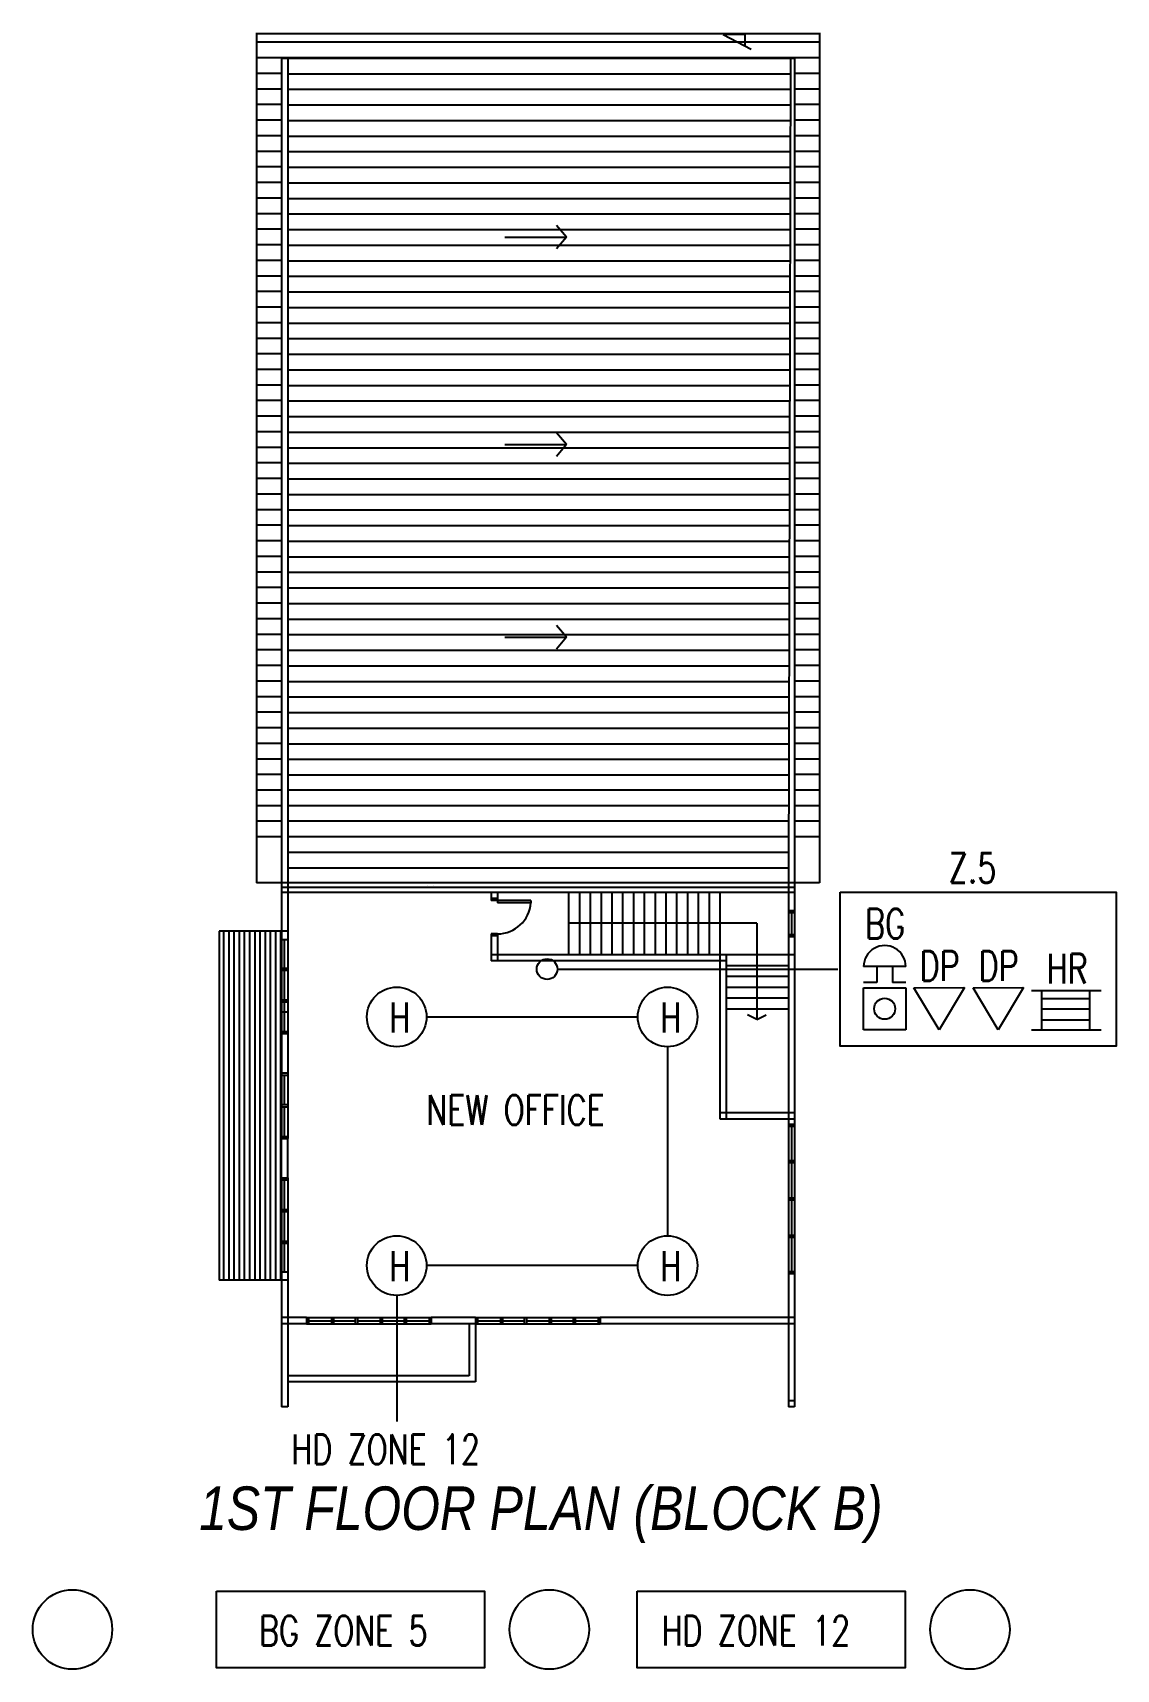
# Model space of a CAD drawing. Extents: x 134044 to 2458691, y -1196082 to 3409924.
# Drawn here: x 134279.4 to 134361.2, y 153823.3 to 153946.8 of the extents above; entities that cross this region are included whole.
import ezdxf

# ---------------------------------------------------------------- set-up
doc = ezdxf.new("R2010")
doc.units = 0
doc.linetypes.add('DASHDOTX2', pattern=[2, 1, -0.5, 0, -0.5])
doc.layers.get('0').update_dxf_attribs({"linetype": 'CONTINUOUS'})
for name, color, linetype in [('1', 251, 'CONTINUOUS'), ('BUILD', 8, 'CONTINUOUS'), ('CON1', 251, 'CONTINUOUS'), ('DOOR', 251, 'CONTINUOUS'), ('DOOR1', 251, 'CONTINUOUS'), ('DOOR2', 251, 'CONTINUOUS'), ('F-_DDIM', 251, 'CONTINUOUS'), ('F-OP', 5, 'CONTINUOUS'), ('F-WALL', 1, 'CONTINUOUS'), ('F_-LINE', 6, 'CONTINUOUS'), ('FAPOINT', 1, 'CONTINUOUS'), ('FF_GRID_LINE', 8, 'CONTINUOUS'), ('MIMIC_SIZE', 7, 'CONTINUOUS'), ('SA-GRID', 251, 'DASHDOTX2')]:
    doc.layers.add(name, color=color, linetype=linetype)
doc.styles.add('ARIAL_NARROW_ITALIC', font='ARIALNI.TTF')
doc.styles.add('PLOT02__REVB$0$NARROW', font='SIMPLEX', dxfattribs={"width": 0.75})

msp = doc.modelspace()

# ---------------------------------------------------------------- linework, layer by layer
at = {"color": 1}
for p, q in [((134345.334, 153876.317, 16734.629), (134342.153, 153876.321, 16734.629)), ((134343.147, 153876.32, 16734.629), (134343.146, 153875.127, 16734.629)), ((134344.34, 153876.319, 16734.629), (134344.339, 153875.125, 16734.629)), ((134342.148, 153871.549, 16734.629), (134342.151, 153874.73, 16734.629)), ((134343.146, 153875.127, 16734.629), (134342.151, 153875.128, 16734.629)), ((134342.151, 153874.73, 16734.629), (134345.333, 153874.727, 16734.629)), ((134345.333, 153875.124, 16734.629), (134344.339, 153875.125, 16734.629)), ((134345.333, 153874.727, 16734.629), (134345.329, 153871.545, 16734.629)), ((134345.945, 153874.725, 16734.629), (134349.763, 153874.735, 16734.629)), ((134347.85, 153871.549, 16734.629), (134345.945, 153874.725, 16734.629)), ((134349.763, 153874.735, 16734.629), (134347.85, 153871.549, 16734.629)), ((134350.412, 153874.725, 16734.629), (134354.23, 153874.735, 16734.629)), ((134352.317, 153871.549, 16734.629), (134350.412, 153874.725, 16734.629)), ((134354.23, 153874.735, 16734.629), (134352.317, 153871.549, 16734.629))]:
    msp.add_line(p, q, dxfattribs=at)
msp.add_lwpolyline([(134340.393, 153881.95), (134361.225, 153881.95), (134361.225, 153870.309), (134340.393, 153870.309)], close=True, dxfattribs=at)
at = {"color": 7, "linetype": 'BYBLOCK'}
for points in [[(134293.289, 153829.172), (134313.539, 153829.172), (134313.539, 153823.386), (134293.289, 153823.386)], [(134325.045, 153829.172), (134345.294, 153829.172), (134345.294, 153823.386), (134325.045, 153823.386)]]:
    msp.add_lwpolyline(points, close=True, dxfattribs=at)
at = {"color": 1, "linetype": 'BYBLOCK'}
for centre, radius in [((134318.254, 153876.129), 0.778), ((134306.905, 153872.521), 2.25), ((134327.354, 153872.521), 2.25), ((134306.905, 153853.751), 2.25), ((134327.354, 153853.751), 2.25), ((134282.423, 153826.279), 3), ((134318.422, 153826.279), 3), ((134350.178, 153826.279), 3)]:
    msp.add_circle(centre, radius, dxfattribs=at)
at = {"color": 1}
msp.add_circle((134343.74, 153873.138, 16734.629), 0.795, dxfattribs=at)
msp.add_arc((134343.744, 153876.319, 16734.629), 1.591, 359.93967, 179.93967, dxfattribs=at)
at = {"layer": '1', "color": 0, "linetype": 'BYBLOCK'}
for p, q in [((134296.326, 153946.119), (134338.823, 153946.119)), ((134296.326, 153944.943), (134338.823, 153944.943)), ((134296.326, 153943.767), (134298.208, 153943.767)), ((134298.678, 153943.721), (134336.626, 153943.721)), ((134336.941, 153943.767), (134338.823, 153943.767)), ((134296.326, 153942.591), (134298.208, 153942.591)), ((134298.678, 153942.545), (134336.623, 153942.545)), ((134336.941, 153942.591), (134338.823, 153942.591)), ((134296.326, 153941.415), (134298.208, 153941.415)), ((134298.678, 153941.369), (134336.62, 153941.369)), ((134336.941, 153941.415), (134338.823, 153941.415)), ((134296.326, 153940.239), (134298.208, 153940.239)), ((134298.678, 153940.193), (134336.617, 153940.193)), ((134336.941, 153940.239), (134338.823, 153940.239)), ((134296.326, 153939.063), (134298.208, 153939.063)), ((134298.678, 153939.017), (134336.614, 153939.017)), ((134336.941, 153939.063), (134338.823, 153939.063)), ((134296.326, 153937.887), (134298.208, 153937.887)), ((134298.678, 153937.841), (134336.611, 153937.841)), ((134336.941, 153937.887), (134338.823, 153937.887)), ((134296.326, 153936.711), (134298.208, 153936.711)), ((134298.678, 153936.665), (134336.608, 153936.665)), ((134336.941, 153936.711), (134338.823, 153936.711)), ((134296.326, 153935.534), (134298.208, 153935.534)), ((134298.678, 153935.488), (134336.605, 153935.488)), ((134336.941, 153935.534), (134338.823, 153935.534)), ((134296.326, 153934.358), (134298.208, 153934.358)), ((134298.678, 153934.312), (134336.602, 153934.312)), ((134336.941, 153934.358), (134338.823, 153934.358)), ((134296.326, 153933.182), (134298.208, 153933.182)), ((134298.678, 153933.136), (134336.599, 153933.136)), ((134336.941, 153933.182), (134338.823, 153933.182)), ((134296.326, 153932.006), (134298.208, 153932.006)), ((134298.678, 153931.96), (134336.596, 153931.96)), ((134336.941, 153932.006), (134338.823, 153932.006)), ((134296.326, 153930.83), (134298.208, 153930.83)), ((134298.678, 153930.784), (134336.593, 153930.784)), ((134336.941, 153930.83), (134338.823, 153930.83)), ((134296.326, 153929.654), (134298.208, 153929.654)), ((134296.326, 153928.478), (134298.208, 153928.478)), ((134298.678, 153929.608), (134336.59, 153929.608)), ((134336.941, 153929.654), (134338.823, 153929.654)), ((134336.941, 153928.478), (134338.823, 153928.478)), ((134296.326, 153927.302), (134298.208, 153927.302)), ((134298.678, 153928.432), (134336.587, 153928.432)), ((134298.678, 153927.256), (134336.584, 153927.256)), ((134336.941, 153927.302), (134338.823, 153927.302)), ((134296.326, 153926.125), (134298.208, 153926.125)), ((134298.678, 153926.079), (134336.581, 153926.079)), ((134336.941, 153926.125), (134338.823, 153926.125)), ((134296.326, 153924.949), (134298.208, 153924.949)), ((134298.678, 153924.903), (134336.578, 153924.903)), ((134336.941, 153924.949), (134338.823, 153924.949)), ((134296.326, 153923.773), (134298.208, 153923.773)), ((134298.678, 153923.727), (134336.575, 153923.727)), ((134336.941, 153923.773), (134338.823, 153923.773)), ((134296.326, 153922.597), (134298.208, 153922.597)), ((134298.678, 153922.551), (134336.572, 153922.551)), ((134336.941, 153922.597), (134338.823, 153922.597)), ((134296.326, 153921.421), (134298.208, 153921.421)), ((134298.678, 153921.375), (134336.569, 153921.375)), ((134336.941, 153921.421), (134338.823, 153921.421)), ((134296.326, 153920.245), (134298.208, 153920.245)), ((134298.678, 153920.199), (134336.566, 153920.199)), ((134336.941, 153920.245), (134338.823, 153920.245)), ((134296.326, 153919.069), (134298.208, 153919.069)), ((134298.678, 153919.023), (134336.563, 153919.023)), ((134336.941, 153919.069), (134338.823, 153919.069)), ((134296.326, 153917.893), (134298.208, 153917.893)), ((134298.678, 153917.847), (134336.56, 153917.847)), ((134336.941, 153917.893), (134338.823, 153917.893)), ((134296.326, 153916.716), (134298.208, 153916.716)), ((134298.678, 153916.671), (134336.557, 153916.671)), ((134336.941, 153916.716), (134338.823, 153916.716)), ((134296.326, 153915.54), (134298.208, 153915.54)), ((134298.678, 153915.494), (134336.554, 153915.494)), ((134336.941, 153915.54), (134338.823, 153915.54)), ((134296.326, 153914.364), (134298.208, 153914.364)), ((134298.678, 153914.318), (134336.552, 153914.318)), ((134336.941, 153914.364), (134338.823, 153914.364)), ((134296.326, 153913.188), (134298.208, 153913.188)), ((134298.678, 153913.142), (134336.549, 153913.142)), ((134336.941, 153913.188), (134338.823, 153913.188)), ((134296.326, 153912.012), (134298.208, 153912.012)), ((134298.678, 153911.966), (134336.546, 153911.966)), ((134336.941, 153912.012), (134338.823, 153912.012)), ((134296.326, 153910.836), (134298.208, 153910.836)), ((134298.678, 153910.79), (134336.543, 153910.79)), ((134336.941, 153910.836), (134338.823, 153910.836)), ((134296.326, 153909.66), (134298.208, 153909.66)), ((134298.678, 153909.614), (134336.54, 153909.614)), ((134336.941, 153909.66), (134338.823, 153909.66)), ((134296.326, 153908.484), (134298.208, 153908.484)), ((134298.678, 153908.438), (134336.537, 153908.438)), ((134336.941, 153908.484), (134338.823, 153908.484)), ((134296.326, 153907.308), (134298.208, 153907.308)), ((134298.678, 153907.262), (134336.534, 153907.262)), ((134336.941, 153907.308), (134338.823, 153907.308)), ((134296.326, 153906.131), (134298.208, 153906.131)), ((134298.678, 153906.085), (134336.531, 153906.085)), ((134336.941, 153906.131), (134338.823, 153906.131)), ((134296.326, 153904.955), (134298.208, 153904.955)), ((134296.326, 153903.779), (134298.208, 153903.779)), ((134298.678, 153904.909), (134336.528, 153904.909)), ((134336.941, 153904.955), (134338.823, 153904.955)), ((134336.941, 153903.779), (134338.823, 153903.779)), ((134296.326, 153902.603), (134298.208, 153902.603)), ((134298.678, 153903.733), (134336.525, 153903.733)), ((134298.678, 153902.557), (134336.522, 153902.557)), ((134336.941, 153902.603), (134338.823, 153902.603)), ((134296.326, 153901.427), (134298.208, 153901.427)), ((134298.678, 153901.381), (134336.519, 153901.381)), ((134336.941, 153901.427), (134338.823, 153901.427)), ((134296.326, 153900.251), (134298.208, 153900.251)), ((134298.678, 153900.205), (134336.516, 153900.205)), ((134336.941, 153900.251), (134338.823, 153900.251)), ((134296.326, 153899.075), (134298.208, 153899.075)), ((134298.678, 153899.029), (134336.513, 153899.029)), ((134336.941, 153899.075), (134338.823, 153899.075)), ((134296.326, 153897.899), (134298.208, 153897.899)), ((134298.678, 153897.853), (134336.51, 153897.853)), ((134336.941, 153897.899), (134338.823, 153897.899)), ((134296.326, 153896.722), (134298.208, 153896.722)), ((134298.678, 153896.676), (134336.507, 153896.676)), ((134336.941, 153896.722), (134338.823, 153896.722)), ((134296.326, 153895.546), (134298.208, 153895.546)), ((134298.678, 153895.5), (134336.504, 153895.5)), ((134336.941, 153895.546), (134338.823, 153895.546)), ((134296.326, 153894.37), (134298.208, 153894.37)), ((134298.678, 153894.324), (134336.501, 153894.324)), ((134336.941, 153894.37), (134338.823, 153894.37)), ((134296.326, 153893.194), (134298.208, 153893.194)), ((134298.678, 153893.148), (134336.498, 153893.148)), ((134336.941, 153893.194), (134338.823, 153893.194)), ((134296.326, 153892.018), (134298.208, 153892.018)), ((134298.678, 153891.972), (134336.495, 153891.972)), ((134336.941, 153892.018), (134338.823, 153892.018)), ((134296.326, 153890.842), (134298.208, 153890.842)), ((134298.678, 153890.796), (134336.492, 153890.796)), ((134336.941, 153890.842), (134338.823, 153890.842)), ((134296.326, 153889.666), (134298.208, 153889.666)), ((134298.678, 153889.666), (134336.489, 153889.666)), ((134336.941, 153889.666), (134338.823, 153889.666)), ((134296.326, 153888.49), (134298.208, 153888.49)), ((134298.678, 153888.49), (134336.486, 153888.49)), ((134336.941, 153888.49), (134338.823, 153888.49)), ((134296.326, 153887.313), (134298.208, 153887.313)), ((134298.678, 153887.313), (134336.483, 153887.313)), ((134336.941, 153887.313), (134338.823, 153887.313)), ((134296.326, 153886.137), (134298.208, 153886.137)), ((134298.678, 153886.137), (134336.48, 153886.137)), ((134336.941, 153886.137), (134338.823, 153886.137)), ((134298.678, 153884.961), (134336.477, 153884.961)), ((134298.678, 153883.785), (134336.475, 153883.785)), ((134334.099, 153879.593), (134319.879, 153879.593)), ((134334.099, 153879.593), (134334.099, 153872.329)), ((134293.828, 153878.994), (134293.828, 153866.158)), ((134294.22, 153878.994), (134294.22, 153866.158)), ((134294.612, 153878.994), (134294.612, 153866.158)), ((134295.004, 153878.994), (134295.004, 153866.158)), ((134295.396, 153878.994), (134295.396, 153866.158)), ((134295.788, 153878.994), (134295.788, 153866.158)), ((134296.18, 153878.994), (134296.18, 153866.158)), ((134296.572, 153878.994), (134296.572, 153866.158)), ((134296.964, 153878.994), (134296.964, 153866.158)), ((134297.356, 153878.994), (134297.356, 153866.158)), ((134297.748, 153878.994), (134297.748, 153866.158)), ((134298.14, 153878.994), (134298.14, 153866.158)), ((134298.443, 153876.21), (134298.443, 153878.366)), ((134298.443, 153873.819), (134298.443, 153876.053)), ((134298.443, 153871.427), (134298.443, 153873.662)), ((134298.443, 153865.9), (134298.443, 153868.134)), ((134293.828, 153866.158), (134293.828, 153852.649)), ((134294.22, 153866.158), (134294.22, 153852.649)), ((134294.612, 153866.158), (134294.612, 153852.649)), ((134295.004, 153866.158), (134295.004, 153852.649)), ((134295.396, 153866.158), (134295.396, 153852.649)), ((134295.788, 153866.158), (134295.788, 153852.649)), ((134296.18, 153866.158), (134296.18, 153852.649)), ((134296.572, 153866.158), (134296.572, 153852.649)), ((134296.964, 153866.158), (134296.964, 153852.649)), ((134297.356, 153866.158), (134297.356, 153852.649)), ((134297.748, 153866.158), (134297.748, 153852.649)), ((134298.14, 153866.158), (134298.14, 153852.649)), ((134298.443, 153863.508), (134298.443, 153865.743)), ((134298.443, 153857.98), (134298.443, 153860.215)), ((134298.443, 153855.589), (134298.443, 153857.824)), ((134298.443, 153853.276), (134298.443, 153855.432)), ((134300.246, 153849.591), (134301.971, 153849.591)), ((134302.128, 153849.591), (134303.775, 153849.591)), ((134303.931, 153849.591), (134305.656, 153849.591)), ((134305.813, 153849.591), (134307.46, 153849.591)), ((134307.617, 153849.591), (134309.342, 153849.591)), ((134313.004, 153849.591), (134314.729, 153849.591)), ((134314.886, 153849.591), (134316.533, 153849.591)), ((134316.689, 153849.591), (134318.414, 153849.591)), ((134318.571, 153849.591), (134320.218, 153849.591)), ((134320.375, 153849.591), (134322.1, 153849.591))]:
    msp.add_line(p, q, dxfattribs=at)
at = {"layer": 'CON1', "color": 0, "linetype": 'BYBLOCK'}
for p, q in [((134333.18, 153946.693), (134331.554, 153946.693)), ((134331.554, 153946.693), (134333.653, 153945.572)), ((134333.18, 153946.693), (134333.18, 153945.825)), ((134319.725, 153931.388), (134318.977, 153932.273)), ((134315.056, 153931.388), (134319.725, 153931.388)), ((134319.725, 153931.388), (134318.977, 153930.504)), ((134319.725, 153915.724), (134318.977, 153916.609)), ((134315.056, 153915.724), (134319.725, 153915.724)), ((134319.725, 153915.724), (134318.977, 153914.839)), ((134319.725, 153901.178), (134318.977, 153902.063)), ((134315.056, 153901.178), (134319.725, 153901.178)), ((134319.725, 153901.178), (134318.977, 153900.294)), ((134338.823, 153882.648), (134296.326, 153882.648)), ((134298.19, 153881.973), (134298.183, 153881.973)), ((134298.208, 153882.694), (134298.208, 153878.524)), ((134336.941, 153881.926), (134298.208, 153881.926)), ((134298.678, 153882.693), (134298.678, 153878.524)), ((134309.235, 153882.429), (134309.235, 153882.422)), ((134309.705, 153882.429), (134309.705, 153882.421)), ((134314.045, 153881.926), (134314.045, 153881.456)), ((134314.516, 153881.926), (134314.516, 153881.426)), ((134319.879, 153881.926), (134319.879, 153877.222)), ((134320.694, 153881.926), (134320.694, 153877.222)), ((134321.51, 153881.926), (134321.51, 153877.222)), ((134322.325, 153881.926), (134322.325, 153877.222)), ((134323.141, 153881.926), (134323.141, 153877.222)), ((134323.956, 153881.926), (134323.956, 153877.222)), ((134324.772, 153881.926), (134324.772, 153877.222)), ((134325.587, 153881.926), (134325.587, 153877.222)), ((134326.403, 153881.926), (134326.403, 153877.222)), ((134327.218, 153881.926), (134327.218, 153877.222)), ((134328.033, 153881.926), (134328.033, 153877.222)), ((134328.849, 153881.926), (134328.849, 153877.222)), ((134329.664, 153881.926), (134329.664, 153877.222)), ((134330.48, 153881.926), (134330.48, 153877.222)), ((134331.295, 153881.926), (134331.295, 153864.833)), ((134336.471, 153882.648), (134336.471, 153880.554)), ((134336.941, 153882.648), (134336.941, 153880.554)), ((134298.678, 153878.994), (134293.503, 153878.994)), ((134293.503, 153878.994), (134293.503, 153852.649)), ((134314.045, 153878.79), (134314.045, 153876.751)), ((134314.516, 153878.79), (134314.516, 153876.751)), ((134336.471, 153878.594), (134336.471, 153864.41)), ((134336.941, 153878.594), (134336.941, 153864.41)), ((134336.941, 153877.222), (134314.045, 153877.222)), ((134331.766, 153876.751), (134314.045, 153876.751)), ((134331.766, 153877.222), (134331.766, 153864.833)), ((134331.766, 153876.406), (134336.471, 153876.406)), ((134331.766, 153875.591), (134336.471, 153875.591)), ((134331.766, 153874.775), (134336.471, 153874.775)), ((134331.766, 153873.96), (134336.471, 153873.96)), ((134331.766, 153873.145), (134336.471, 153873.145)), ((134331.295, 153865.304), (134336.941, 153865.304)), ((134331.295, 153864.833), (134336.941, 153864.833)), ((134298.208, 153853.12), (134298.208, 153843.083)), ((134298.678, 153853.12), (134298.678, 153843.083)), ((134336.471, 153853.12), (134336.471, 153849.356)), ((134336.941, 153853.12), (134336.941, 153843.083)), ((134298.678, 153852.649), (134293.503, 153852.649)), ((134300.089, 153849.826), (134298.194, 153849.826)), ((134312.847, 153849.826), (134309.498, 153849.826)), ((134336.941, 153849.826), (134322.256, 153849.826)), ((134300.089, 153849.356), (134298.194, 153849.356)), ((134312.847, 153849.356), (134309.498, 153849.356)), ((134336.941, 153849.356), (134322.256, 153849.356)), ((134336.471, 153849.356), (134336.471, 153843.083)), ((134336.941, 153843.553), (134336.471, 153843.553)), ((134298.678, 153843.083), (134298.194, 153843.083)), ((134336.941, 153843.083), (134336.471, 153843.083))]:
    msp.add_line(p, q, dxfattribs=at)
at = {"layer": 'DOOR', "color": 0, "linetype": 'BYBLOCK'}
for p, q in [((134314.516, 153881.456), (134314.045, 153881.456)), ((134314.045, 153881.456), (134314.045, 153881.299)), ((134314.516, 153881.299), (134314.045, 153881.299)), ((134314.516, 153881.456), (134314.516, 153881.299)), ((134314.516, 153878.79), (134314.045, 153878.79)), ((134314.045, 153878.79), (134314.045, 153878.633)), ((134314.516, 153878.633), (134314.045, 153878.633)), ((134314.516, 153878.79), (134314.516, 153878.633))]:
    msp.add_line(p, q, dxfattribs=at)
at = {"layer": 'DOOR1', "color": 0, "linetype": 'BYBLOCK'}
for p, q in [((134317.025, 153881.299), (134314.516, 153881.299)), ((134314.516, 153881.299), (134314.516, 153881.142)), ((134317.025, 153881.142), (134314.516, 153881.142)), ((134317.025, 153881.299), (134317.025, 153881.142))]:
    msp.add_line(p, q, dxfattribs=at)
at = {"layer": 'DOOR2', "color": 0, "linetype": 'BYBLOCK'}
msp.add_arc((134314.516, 153881.299), 2.509, 270, 356.41668, dxfattribs=at)
at = {"layer": 'F-_DDIM', "color": 0, "linetype": 'BYBLOCK'}
for q in [(134333.397, 153872.693), (134334.8, 153872.693)]:
    msp.add_line((134334.099, 153872.329), q, dxfattribs=at)
at = {"layer": 'F-OP', "color": 0, "linetype": 'BYBLOCK'}
for p, q in [((134298.208, 153944.936), (134298.208, 153882.694)), ((134298.208, 153944.89), (134336.941, 153944.89)), ((134298.678, 153944.936), (134298.678, 153882.693)), ((134336.629, 153944.936), (134336.472, 153882.648)), ((134336.941, 153944.936), (134336.941, 153882.648)), ((134336.471, 153880.554), (134336.941, 153880.554)), ((134336.471, 153880.554), (134336.471, 153878.594)), ((134336.471, 153880.397), (134336.941, 153880.397)), ((134336.706, 153880.397), (134336.706, 153878.751)), ((134336.941, 153880.554), (134336.941, 153878.594)), ((134298.208, 153878.523), (134298.208, 153871.271)), ((134298.208, 153878.366), (134298.678, 153878.366)), ((134298.678, 153878.523), (134298.678, 153871.271)), ((134336.471, 153878.751), (134336.941, 153878.751)), ((134336.471, 153878.594), (134336.941, 153878.594)), ((134298.208, 153876.21), (134298.678, 153876.21)), ((134298.208, 153876.053), (134298.678, 153876.053)), ((134298.208, 153873.819), (134298.678, 153873.819)), ((134298.208, 153873.662), (134298.678, 153873.662)), ((134298.678, 153872.878), (134298.208, 153872.878)), ((134298.208, 153871.427), (134298.678, 153871.427)), ((134298.208, 153871.271), (134298.678, 153871.271)), ((134298.208, 153868.291), (134298.678, 153868.291)), ((134298.208, 153868.291), (134298.208, 153863.351)), ((134298.208, 153868.134), (134298.678, 153868.134)), ((134298.678, 153868.291), (134298.678, 153863.351)), ((134298.208, 153865.9), (134298.678, 153865.9)), ((134298.208, 153865.743), (134298.678, 153865.743)), ((134336.941, 153864.41), (134336.471, 153864.41)), ((134336.471, 153864.41), (134336.471, 153853.12)), ((134336.941, 153864.254), (134336.471, 153864.254)), ((134336.706, 153864.254), (134336.706, 153861.666)), ((134336.941, 153864.41), (134336.941, 153853.12)), ((134298.208, 153863.508), (134298.678, 153863.508)), ((134298.208, 153863.351), (134298.678, 153863.351)), ((134336.941, 153861.666), (134336.471, 153861.666)), ((134336.941, 153861.509), (134336.471, 153861.509)), ((134336.706, 153861.509), (134336.706, 153858.843)), ((134298.208, 153860.372), (134298.208, 153853.119)), ((134298.208, 153860.372), (134298.678, 153860.372)), ((134298.208, 153860.215), (134298.678, 153860.215)), ((134298.678, 153860.372), (134298.678, 153853.119)), ((134336.941, 153858.843), (134336.471, 153858.843)), ((134336.941, 153858.687), (134336.471, 153858.687)), ((134336.706, 153858.687), (134336.706, 153856.021)), ((134298.208, 153857.98), (134298.678, 153857.98)), ((134298.208, 153857.824), (134298.678, 153857.824)), ((134298.208, 153855.589), (134298.678, 153855.589)), ((134336.941, 153856.021), (134336.471, 153856.021)), ((134336.941, 153855.864), (134336.471, 153855.864)), ((134336.706, 153855.864), (134336.706, 153853.276)), ((134298.208, 153855.432), (134298.678, 153855.432)), ((134298.208, 153853.276), (134298.678, 153853.276)), ((134336.471, 153853.276), (134336.941, 153853.276)), ((134336.941, 153853.276), (134336.471, 153853.276)), ((134336.941, 153853.12), (134336.471, 153853.12)), ((134300.089, 153849.826), (134300.089, 153849.356)), ((134300.089, 153849.826), (134309.498, 153849.826)), ((134300.246, 153849.826), (134300.246, 153849.356)), ((134301.971, 153849.826), (134301.971, 153849.356)), ((134302.128, 153849.826), (134302.128, 153849.356)), ((134303.775, 153849.826), (134303.775, 153849.356)), ((134303.931, 153849.826), (134303.931, 153849.356)), ((134305.656, 153849.826), (134305.656, 153849.356)), ((134305.813, 153849.826), (134305.813, 153849.356)), ((134307.46, 153849.826), (134307.46, 153849.356)), ((134307.617, 153849.826), (134307.617, 153849.356)), ((134309.342, 153849.826), (134309.342, 153849.356)), ((134309.498, 153849.826), (134309.498, 153849.356)), ((134312.847, 153849.826), (134312.847, 153849.356)), ((134312.847, 153849.826), (134322.256, 153849.826)), ((134313.004, 153849.826), (134313.004, 153849.356)), ((134314.729, 153849.826), (134314.729, 153849.356)), ((134314.886, 153849.826), (134314.886, 153849.356)), ((134316.533, 153849.826), (134316.533, 153849.356)), ((134316.689, 153849.826), (134316.689, 153849.356)), ((134318.414, 153849.826), (134318.414, 153849.356)), ((134318.571, 153849.826), (134318.571, 153849.356)), ((134320.218, 153849.826), (134320.218, 153849.356)), ((134320.375, 153849.826), (134320.375, 153849.356)), ((134322.1, 153849.826), (134322.1, 153849.356)), ((134322.256, 153849.826), (134322.256, 153849.356)), ((134300.089, 153849.356), (134309.498, 153849.356)), ((134312.377, 153849.356), (134312.377, 153845.435)), ((134312.847, 153849.356), (134322.256, 153849.356)), ((134312.847, 153849.356), (134312.847, 153844.965)), ((134298.208, 153844.965), (134298.194, 153844.965)), ((134298.208, 153844.494), (134298.194, 153844.494)), ((134312.377, 153845.435), (134298.678, 153845.435)), ((134312.847, 153844.965), (134298.678, 153844.965)), ((134298.208, 153843.397), (134298.194, 153843.397)), ((134336.943, 153844.181), (134336.941, 153844.181)), ((134336.944, 153843.867), (134336.941, 153843.867)), ((134336.943, 153843.71), (134336.941, 153843.71))]:
    msp.add_line(p, q, dxfattribs=at)
at = {"layer": 'F-WALL', "color": 0, "linetype": 'BYBLOCK'}
for p, q in [((134298.208, 153871.271), (134298.208, 153868.291)), ((134298.678, 153871.271), (134298.678, 153868.291)), ((134298.208, 153860.372), (134298.208, 153863.351)), ((134298.678, 153860.372), (134298.678, 153863.351))]:
    msp.add_line(p, q, dxfattribs=at)
at = {"layer": 'F_-LINE', "color": 0, "linetype": 'BYBLOCK'}
for p, q in [((134296.326, 153946.818), (134296.326, 153882.648)), ((134296.326, 153946.772), (134338.823, 153946.772)), ((134338.823, 153946.818), (134338.823, 153882.648))]:
    msp.add_line(p, q, dxfattribs=at)
at = {"layer": 'FAPOINT', "color": 1, "linetype": 'BYBLOCK'}
for p, q in [((134354.825, 153874.519, 16734.629), (134360.084, 153874.519, 16734.629)), ((134355.608, 153871.549, 16734.629), (134355.608, 153874.519, 16734.629)), ((134359.233, 153871.549, 16734.629), (134359.233, 153874.519, 16734.629)), ((134355.608, 153873.91, 16734.629), (134359.233, 153873.91, 16734.629)), ((134355.608, 153873.143, 16734.629), (134359.233, 153873.143, 16734.629)), ((134355.608, 153872.315, 16734.629), (134359.233, 153872.315, 16734.629)), ((134354.825, 153871.549, 16734.629), (134360.084, 153871.549, 16734.629))]:
    msp.add_line(p, q, dxfattribs=at)
at = {"layer": 'FF_GRID_LINE', "color": 1}
msp.add_line((134345.329, 153871.545, 16734.629), (134342.148, 153871.549, 16734.629), dxfattribs=at)
at = {"layer": 'MIMIC_SIZE', "color": 1}
for p, q in [((134319.032, 153876.129), (134340.201, 153876.129)), ((134309.155, 153872.521), (134325.104, 153872.521)), ((134327.354, 153870.271), (134327.354, 153856.001)), ((134325.104, 153853.751), (134309.155, 153853.751)), ((134306.905, 153851.501), (134306.905, 153841.97))]:
    msp.add_line(p, q, dxfattribs=at)
at = {"layer": 'SA-GRID', "color": 0, "linetype": 'BYBLOCK'}
msp.add_line((134336.941, 153882.287), (134298.194, 153882.287), dxfattribs=at)

# ---------------------------------------------------------------- texts
at = {"color": 1, "linetype": 'BYBLOCK', "style": 'PLOT02__REVB$0$NARROW', "width": 0.75}
for s, height, p in [('Z.5', 2.2387, (134348.579, 153882.65, 16734.706)), ('BG', 2.2387, (134342.265, 153878.436, 16734.706)), ('DP', 2.2387, (134346.374, 153875.257, 16734.706)), ('DP', 2.2387, (134350.841, 153875.257, 16734.706)), ('HR', 2.2387, (134355.975, 153875.046, 16734.706)), ('H', 2.255, (134306.346, 153871.351, 7592.521)), ('H', 2.255, (134326.795, 153871.351, 7592.521)), ('H', 2.255, (134306.346, 153852.581, 7592.521)), ('H', 2.255, (134326.795, 153852.581, 7592.521))]:
    msp.add_text(s, height=height, dxfattribs=at).set_placement(p)
at = {"color": 0, "linetype": 'BYBLOCK', "style": 'PLOT02__REVB$0$NARROW', "width": 0.75}
msp.add_text('NEW OFFICE', height=2.2387, dxfattribs=at).set_placement((134309.15, 153864.376))
at = {"color": 7, "style": 'PLOT02__REVB$0$NARROW', "width": 0.75}
for s, p in [('HD ZONE 12', (134298.944, 153838.763)), ('BG ZONE 5', (134296.498, 153825.07)), ('HD ZONE 12', (134326.894, 153825.07))]:
    msp.add_text(s, height=2.2387, dxfattribs=at).set_placement(p)
at = {"layer": 'BUILD', "color": 0, "linetype": 'BYBLOCK', "style": 'ARIAL_NARROW_ITALIC'}
msp.add_text('1ST FLOOR PLAN (BLOCK B) ', height=3.28125, dxfattribs=at).set_placement((134291.991, 153833.797))

doc.saveas('drawing.dxf')
